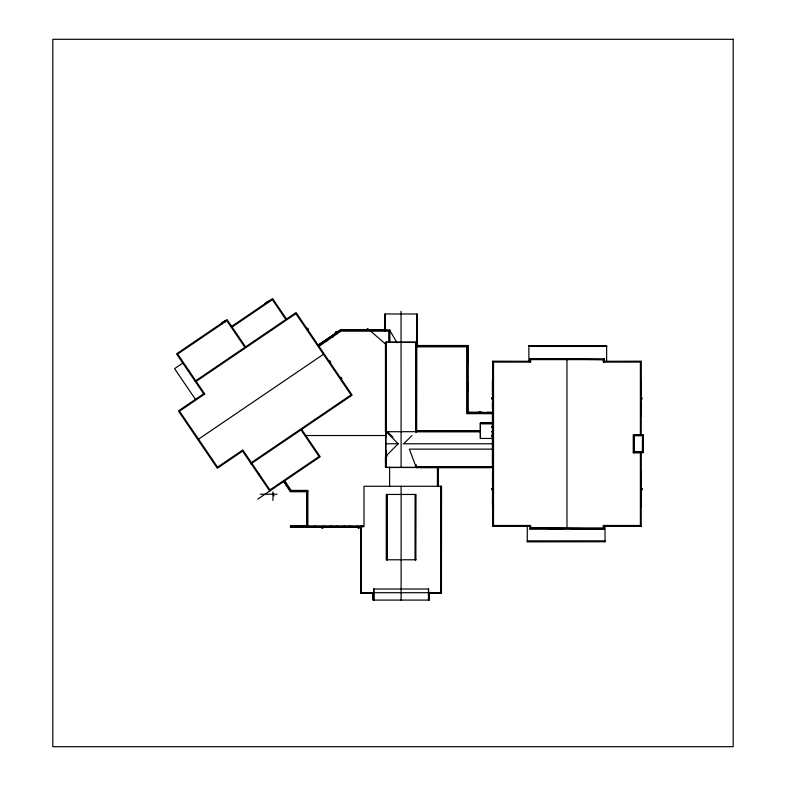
<?xml version="1.0" encoding="UTF-8"?>
<svg xmlns="http://www.w3.org/2000/svg" width="786" height="786" viewBox="0 0 786 786"><rect width="100%" height="100%" fill="white"/><g stroke="black" fill="none" stroke-linecap="round" stroke-linejoin="round"><path stroke-width="1.18" d="M344.189 527.121L336.762 526.915M357.394 527.121L349.966 526.915M423.32 346.017L423.32 345.506M430.748 346.017L430.748 345.506M432.398 346.017L432.398 345.506M441.467 346.017L441.467 345.506M450.545 346.017L450.545 345.506M385.199 318.035L385.307 317.131M385.189 317.966L385.209 317.406M385.248 323.41L385.415 324.5L385.572 323.282M385.523 330.238L385.405 329.491M385.13 330.179L385.543 329.943M386.044 431.72L386.162 342.205M416.158 342.205L416.158 432.212L416.246 342.205L385.995 342.205L385.995 431.553L398.227 443.785L385.995 456.027L385.995 467.493L416.246 467.493L416.246 465.057M404.309 443.196L411.992 435.513M224.855 320.776L221.446 323.095L222.133 324.117M224.914 321.238L221.613 322.977M264.98 303.494L268.39 301.176M231.654 326.387L272.604 298.562L286.507 319.037M232.116 327.064L272.378 299.712L285.829 319.499M182.774 363.083L174.59 368.644L195.449 399.357M188.109 370.923L188.787 370.461M195.066 381.161L296.067 312.543L352.167 395.122L251.156 463.74L251.156 464.359M203.643 393.786L178.383 410.94L217.329 468.269L242.579 451.115M306.962 328.587L307.64 328.126L308.574 329.491L307.886 329.953M318.084 344.966L318.772 344.504L319.696 345.869L319.018 346.331M318.831 344.582L340.554 329.825L385.779 329.825L340.584 329.933L318.89 344.671M319.057 344.926L340.682 330.238L390.053 330.179M332.311 336.3L329.324 337.951M198.544 439.148L323.429 354.299M329.216 361.344L329.894 360.882L330.827 362.248L330.14 362.71M340.338 377.722L341.026 377.26L341.949 378.626L341.271 379.088M258.113 473.978L258.8 473.516M258.574 474.665L259.262 474.194M257.828 499.11L320.207 456.735L301.667 429.431M285.79 482.417L284.679 483.164L283.608 481.592M285.053 483.164L289.228 489.305M289.513 489.364L289.091 489.649L290.506 491.741L307.218 491.741M290.692 491.289L307.886 491.23M633.988 452.864L633.988 435.532L638.802 435.09M340.584 330.346L389.669 330.346M389.669 342.126L389.571 330.238M416.511 345.506L468.053 345.506M416.511 345.604L467.945 345.604M423.32 345.811L430.748 345.811M432.398 345.811L439.816 345.811M441.467 345.811L448.894 345.811M450.545 345.811L457.973 345.811M528.87 345.811L606.635 345.811M416.374 346.017L467.641 346.017L467.641 412.846M528.87 346.341L606.635 346.292M528.87 346.43L606.635 346.43M416.275 346.842L466.707 346.842L466.707 413.672L492.39 413.672M467.532 349.731L468.053 349.731M467.739 349.937L467.739 353.651M467.532 353.857L468.053 353.857M467.532 355.508L468.053 355.508M467.739 355.714L467.739 359.114M604.188 358.809L529.725 358.701L529.823 362.11M467.739 359.32L467.739 362.729M530.648 527.946L603.255 527.946L603.255 525.47L640.384 525.47L640.384 452.864L633.241 452.864L633.241 434.717L640.384 434.717L640.384 362.11L603.255 362.11L603.255 359.634L530.648 359.634L530.648 362.11L493.52 362.11L493.52 525.47L530.648 525.47L530.648 527.946L604.188 528.772L529.823 528.772M529.823 361.285L492.596 361.177L492.596 526.394L529.823 526.394M604.08 361.285L641.307 361.177L641.209 435.64M467.532 362.935L468.053 362.935M493.52 380.463L492.498 380.463L492.498 395.319L493.52 395.319M641.209 380.463L641.209 395.319M492.498 380.67L492.498 395.112M641.415 380.67L641.415 395.112M467.532 382.733L468.053 382.733M467.739 382.939L467.739 386.348M467.739 386.555L467.739 389.954M467.532 390.161L468.053 390.161M492.498 391.192L493.52 391.192M641.209 397.795L642.034 397.795L642.034 399.033L641.209 399.033M491.672 398.207L492.498 398.207M491.672 398.62L492.498 398.62M493.52 401.508L492.498 401.508L492.498 408.926L493.52 408.926M641.209 401.508L641.209 416.354M492.498 401.715L492.498 408.72M641.415 401.715L641.415 416.148M492.498 405.625L493.52 405.625M467.945 412.336L482.8 412.336L482.8 412.846M467.945 412.434L492.39 412.434M482.8 412.64L486.927 412.64M492.39 412.846L467.532 412.846L467.532 346.017M492.704 422.996L480.423 422.996L480.423 438.627M480.423 423.094L492.704 423.094M492.39 423.566L480.325 423.526L480.325 438.441L492.39 438.441M480.325 423.713L492.704 423.713M491.672 426.67L492.39 426.67M491.564 427.388L492.39 427.388M416.334 431.003L480.285 431.003M416.334 431.101L480.285 431.101M416.069 431.249L416.796 431.249M415.48 431.553L480.442 431.632L385.445 431.72L385.445 342.303L416.796 342.303L416.688 431.249M491.564 431.632L492.39 431.553M491.564 431.828L492.39 431.828M386.083 432.457L386.083 436.594M641.209 434.864L643.164 434.864L643.164 452.608L641.209 452.608M491.564 435.179L492.39 435.179M305.813 435.532L385.926 435.532M633.988 435.532L641.209 435.532M633.988 435.64L641.307 435.64M491.564 436.535L492.39 436.535M385.68 443.785L398.227 443.785M403.208 443.785L492.39 443.785M492.39 449.13L409.349 449.13L416.049 466.992L492.39 466.992L416.049 466.894M386.083 451.243L386.083 455.379M633.988 451.93L641.307 451.93L641.209 526.394M633.241 452.038L641.307 452.038M385.788 455.752L386.27 467.385M385.68 455.939L387.292 456.027M416.049 467.139L492.39 467.179M416.069 467.385L385.445 467.385L385.445 455.851L386.044 455.851M493.52 471.197L492.498 471.217L492.498 486.072L493.52 486.072L492.498 486.043M641.209 471.217L641.209 486.072M492.498 471.404L493.313 471.423M641.415 471.423L641.415 485.866M492.498 474.734L492.91 471.404M493.313 474.882L492.498 474.882L493.313 475.088M492.498 478.379L492.91 474.94M492.498 478.546L493.313 478.546M492.498 478.753L493.313 478.753M492.498 481.916L493.52 481.946M493.313 482.201L492.498 482.201L492.91 485.836M492.498 482.408L493.313 482.408M492.498 485.866L493.313 485.866M641.209 488.548L642.034 488.548L642.034 489.786L641.209 489.786M491.672 488.961L492.498 488.961M641.209 488.961L642.034 488.961M491.672 489.373L492.498 489.373M641.209 489.373L642.034 489.373M306.962 491.329L290.732 491.329L283.952 481.356M493.52 492.262L492.498 492.262L492.498 507.108L493.52 507.108M641.209 492.262L641.209 507.108M492.498 492.468L493.313 492.468M641.415 492.468L641.415 506.901M260.274 494.217L277.055 494.217M492.498 495.917L493.313 495.917M492.498 496.182L493.313 496.123M492.498 496.388L493.52 496.388M492.498 499.582L493.313 499.582M492.498 499.788L493.313 499.788M492.498 499.925L492.498 503.364M492.498 503.246L493.313 503.246M492.498 503.571L493.313 503.453M492.498 506.901L493.313 506.901M307.238 525.775L290.456 525.775L290.456 527.219L360.636 527.219M290.565 525.883L363.997 525.883L363.997 486.279L441.545 486.279L441.447 593.401M492.596 526.296L529.823 526.296M604.08 526.296L641.209 526.296M604.08 526.394L641.307 526.394M363.997 526.708L306.962 526.807L306.962 491.23M323.567 526.915L330.994 526.915M290.456 527.121L361.58 527.121M529.725 528.87L604.188 528.87L604.188 525.47M527.278 541.141L605.033 541.141M527.278 541.289L605.033 541.289M605.033 541.76L527.278 541.868L527.278 526.296M415.971 559.779L386.27 559.779L386.27 494.453L415.971 494.453L415.863 559.779M373.635 588.999L373.635 600.19L373.605 588.999L428.635 588.999L428.635 600.19M360.695 592.713L441.545 592.713M360.695 593.125L373.291 593.125M441.545 593.224L429.068 593.224L429.068 600.082M529.823 358.701L603.255 359.634M370.678 331.171L385.13 343.708M393.01 437.262L387.292 431.553L385.68 431.553L385.68 456.027M319.696 345.869L340.967 331.171L388.746 331.171L388.746 342.018M335.936 332.085L336.408 332.773M335.602 332.321L336.064 332.999M332.085 335.583L332.95 336.86M332.144 336.044L332.783 336.978M329.157 338.068L326.337 339.984M325.935 339.758L326.809 341.036M268.223 301.293L265.147 303.376M245.566 346.852L227.016 319.558L176.516 353.867L204.105 394.474M244.878 347.324L226.8 320.708L177.665 354.083L195.743 380.699M300.979 429.893L319.057 456.509L269.922 489.894L251.844 463.278M224.688 320.894L225.376 321.916M284.719 480.836L291.223 490.405L307.886 490.405L307.886 526.708M284.935 482.997L289.346 489.481M283.697 481.533L290.565 491.643M272.958 494.217L274.137 495.946M242.117 450.437L269.706 491.044M397.048 342.784L389.669 330.238L389.669 342.303M643.066 434.864L643.066 452.608M642.584 434.864L642.535 452.608M642.447 434.864L642.447 452.608M634.194 435.532L634.194 452.038M606.635 361.285L606.635 345.712L528.87 345.712L528.87 361.285M605.033 526.296L605.033 541.868M604.188 358.701L604.188 362.11M604.08 358.809L604.08 362.11M604.08 525.47L604.08 528.772M585.108 358.809L570.253 358.809M585.108 528.772L570.253 528.772M566.971 359.634L566.971 527.946M563.65 358.809L548.805 358.809M563.621 528.772L548.805 528.772M529.725 525.47L529.823 528.87M492.91 478.586L492.91 481.916M492.91 492.468L492.91 496.182M492.91 496.388L492.91 499.719M492.91 503.571L492.91 506.901M492.704 361.285L492.704 526.296M486.927 412.846L486.927 412.336L492.39 412.336L492.39 467.709L416.069 467.709L416.069 465.007M480.61 412.748L480.531 411.609L479.293 411.609L479.293 412.846M480.118 411.609L480.118 412.434M479.706 411.609L479.706 412.434M477.023 412.336L477.023 412.846M469.596 412.336L469.596 412.846M467.945 345.506L467.945 412.846M457.973 345.506L457.973 346.017M457.766 345.811L454.357 345.811M454.151 345.811L450.751 345.811M448.894 345.506L448.894 346.017M448.688 345.811L445.289 345.811M445.082 345.811L441.673 345.811M441.015 486.279L440.975 592.713M440.828 592.713L440.828 486.279L440.71 593.224M439.816 345.506L439.816 346.017M439.61 345.811L436.21 345.811M438.352 467.257L438.45 486.563M438.244 467.257L438.244 486.563M437.419 467.179L437.419 486.387M436.004 345.811L432.605 345.811M430.541 345.811L427.132 345.811M429.215 592.713L429.176 600.082L373.065 600.082L373.065 592.713L373.173 600.082M428.449 588.999L428.449 600.19M426.926 345.811L423.526 345.811M417.13 346.488L417.13 313.968L384.953 313.968L384.953 330.837M416.973 313.968L416.973 346.488M415.971 342.411L415.971 431.828M415.44 494.453L415.401 559.887M415.244 494.453L415.244 559.887M401.047 311.295L401.115 467.493M401.115 486.279L401.115 600.19M389.62 467.179L389.62 486.387M387.095 494.453L387.095 559.779M386.987 494.453L386.987 559.887M386.8 494.453L386.84 559.887M386.27 342.303L386.27 431.828M386.083 432.251L386.083 436.8M386.083 451.036L386.083 467.493M385.788 431.72L385.788 455.851M385.111 313.968L385.111 330.837M382.556 329.825L382.556 330.346M375.128 329.825L375.128 330.346M373.792 588.999L373.792 600.19M368.32 330.346L368.32 329.108L367.082 329.108L367.082 330.346M367.907 329.108L367.907 329.933M367.494 329.108L367.494 329.933M362.759 329.825L362.759 330.346M361.973 525.883L361.973 526.708M361.413 526.708L361.413 592.713M361.226 525.883L361.226 592.713M360.695 526.807L360.794 593.125M359.251 527.121L359.251 527.946L358.013 527.946L358.013 527.121M358.838 527.121L358.838 527.946M358.426 527.121L358.426 527.946M357.394 525.883L357.394 527.219M357.188 526.915L353.779 526.915M355.331 329.825L355.331 330.346M353.572 526.915L350.173 526.915M349.966 525.883L349.966 527.219M344.189 525.883L344.189 527.219M343.983 526.915L340.584 526.915M340.377 526.915L336.968 526.915M336.762 525.883L336.762 527.219M330.994 525.883L330.994 527.219M330.788 526.915L327.379 526.915M327.173 526.915L323.773 526.915M323.567 525.883L323.567 527.219M322.967 527.121L322.967 527.946L321.729 527.946L321.729 527.121M322.555 527.121L322.555 527.946M322.142 527.121L322.142 527.946M314.901 525.883L314.901 526.708M307.061 491.23L307.061 526.807M272.958 491.879L272.958 500.417M295.85 313.693L196.205 381.387L204.782 394.012L179.532 411.166L217.555 467.12L242.805 449.975L251.382 462.6L351.018 394.906L295.85 313.693M336.28 331.859L335.258 332.557L336.025 333.686L337.047 332.989L336.28 331.859M733.181 39.3L52.819 39.3L52.819 746.7L733.181 746.7L733.181 39.3M492.498 397.795L491.672 397.795L491.672 399.033L492.498 399.033L492.498 397.795M492.498 488.548L491.672 488.548L491.672 489.786L492.498 489.786L492.498 488.548"/></g></svg>
